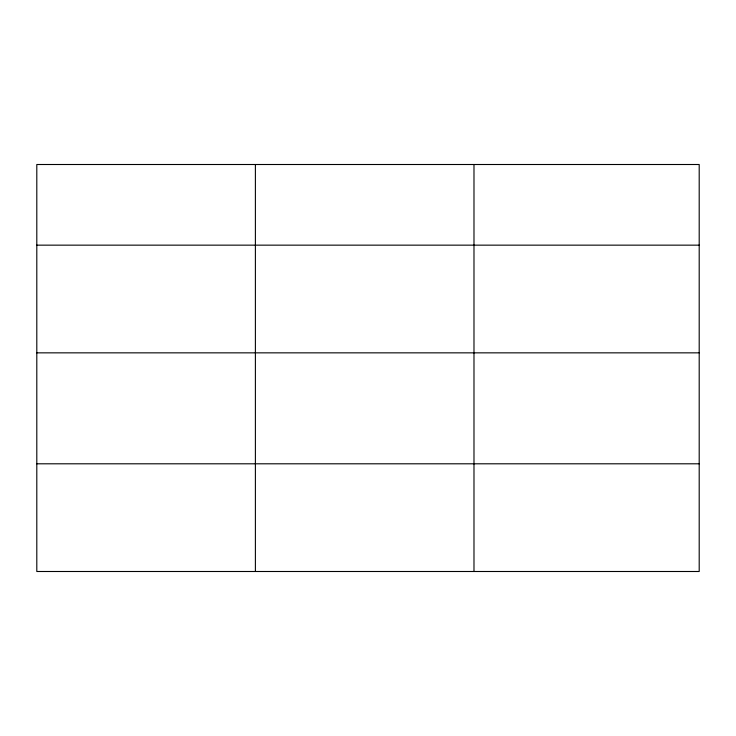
<?xml version="1.0" encoding="UTF-8"?>
<svg xmlns="http://www.w3.org/2000/svg" width="736" height="736" viewBox="0 0 736 736"><rect width="100%" height="100%" fill="white"/><g stroke="black" fill="none" stroke-linecap="round" stroke-linejoin="round"><path stroke-width="1.1" d="M699.2 352.848L699.2 164.505L36.8 164.505L36.8 571.495L699.2 571.495L699.2 352.848L36.8 352.848M36.8 245.152L699.2 245.152M36.8 463.8L699.2 463.8M473.984 164.505L473.984 571.495M255.392 164.505L255.392 571.495"/></g></svg>
